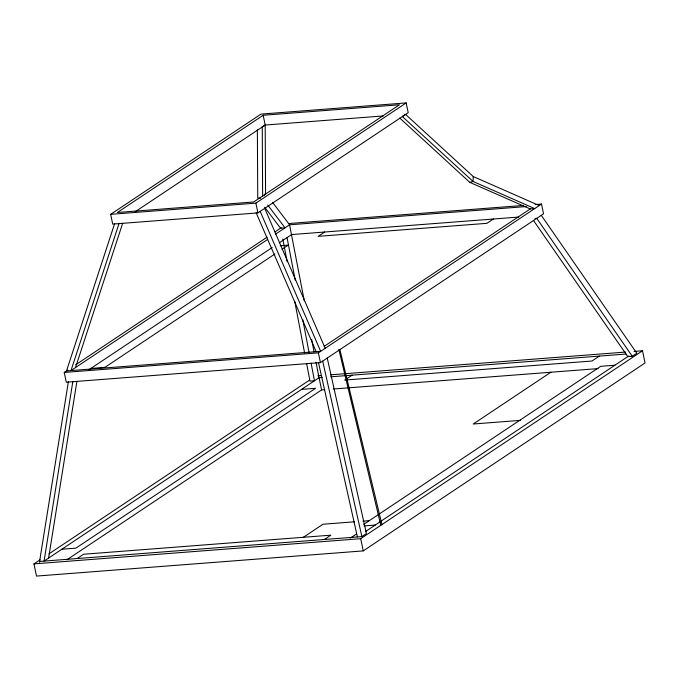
<?xml version="1.0" encoding="UTF-8"?>
<svg xmlns="http://www.w3.org/2000/svg" width="679" height="679" viewBox="0 0 679 679"><rect width="100%" height="100%" fill="white"/><g stroke="black" fill="none" stroke-linecap="round" stroke-linejoin="round"><path stroke-width="1.02" d="M469.749 182.337L473.068 181.48L402.333 116.525L405.609 114.437L473.229 176.532L473.068 181.48L534.712 208.589L530.231 208.928L469.749 182.337L399.744 118.044M39.458 562.263L68.384 381.734M72.857 381.386L44.067 561.1L319.054 377.711L322.219 377.473M48.599 558.07L76.888 381.496M114.632 223.586L66.508 370.929L320.658 351.332L260.193 211.39M119.114 223.247L70.989 370.581L267.543 239.509M75.522 367.56L122.67 223.221M339.899 349.643L381.946 524.595M380.741 524.875L381.963 524.561M264.106 195.722L265.565 193.142L265.192 125.038L263.155 115.277L399.43 104.778L253.674 201.977L117.399 212.485L263.155 115.277M261.899 127.143L265.192 125.038L383.508 115.922M110.66 214.335L260.94 114.114L406.169 102.919L408.206 112.68L257.918 212.9L112.697 224.095L110.66 214.335L255.881 203.14L406.169 102.919M135.24 211.704L265.192 125.038M535.188 204.54L541.511 204.048L543.556 213.809L320.429 362.603L66.279 382.201L64.242 372.44L67.773 370.089M75.709 364.793L267.085 237.175M275.02 231.879L281.191 227.762M275.47 234.213L289.577 224.808L526.31 206.56M88.89 369.766L272.22 247.504M279.273 242.802L291.614 234.569L518.841 217.051M274.953 253.954L104.872 367.381L90.842 368.459M282.006 249.252L288.176 245.136L280.164 245.756M324.647 232.023L318.179 236.334L486.936 223.323L493.404 219.011M324.112 346.392L530.358 208.843M64.242 372.44L318.392 352.851L541.511 204.048M634.042 351.425L642.504 350.771L645.05 362.968L363.257 550.89L36.496 576.081L33.95 563.884L40.112 559.776M48.922 553.903L309.573 380.07M66.89 559.776L321.6 389.916L324.766 389.67M77.1 558.554L83.568 554.242L330.826 535.171L324.367 539.482M352.087 375.164L344.72 380.079L591.978 361.016L599.353 356.102M302.919 537.598L322.966 524.23L354.48 521.803M550.881 372.236L473.255 424.01L520.53 420.36M363.689 524.383L600.703 366.321L614.877 365.234M350.22 538.175L356.263 534.144M365.327 531.649L628.856 355.906M39.594 561.44L361.873 536.597L366.414 533.567L327.236 358.071M533.465 220.429L627.795 356.619L632.268 356.271L636.809 353.25L541.273 215.328M33.95 563.884L360.71 538.693L642.504 350.771M339.11 349.643L340.094 349.439M288.422 223.561L523.585 205.431M534.95 218.494L536.741 218.349L632.268 356.271M317.857 375.801L321.031 375.555M330.546 374.816L625.58 352.07M330.656 376.82L626.055 354.039M301.544 389.39L315.565 388.303L75.912 548.131L61.891 549.209M333.202 389.016L598.012 368.604M362.883 521.149L369.189 520.666M364.08 525.911L375.215 525.054M260.685 198.217L257.74 198.081L257.366 129.799M473.229 176.532L539.245 205.559M272.517 202.308L289.577 224.808L304.311 300.975M267.764 205.058L285.036 227.838L280.563 228.178L264.717 207.282M264.725 208.36L325.19 348.31M256.136 212.705L316.185 351.68M338.94 349.77L380.715 524.859M322.695 361.092L361.873 536.597M318.451 362.476L357.4 536.936M360.71 538.693L363.257 550.89M318.392 352.851L320.429 362.603M319.054 377.711L321.6 389.916M255.881 203.14L257.918 212.9M311.653 339.364L314.038 351.815M316.024 362.187L319.003 377.745M287.064 237.599L295.204 280.138M302.749 319.563L309.106 352.766M311.092 363.138L314.462 380.775L309.989 381.123L306.611 363.486M282.787 238.983L287.158 261.805M294.703 301.23L304.625 353.105M262.255 127.1L262.637 196.206"/></g></svg>
